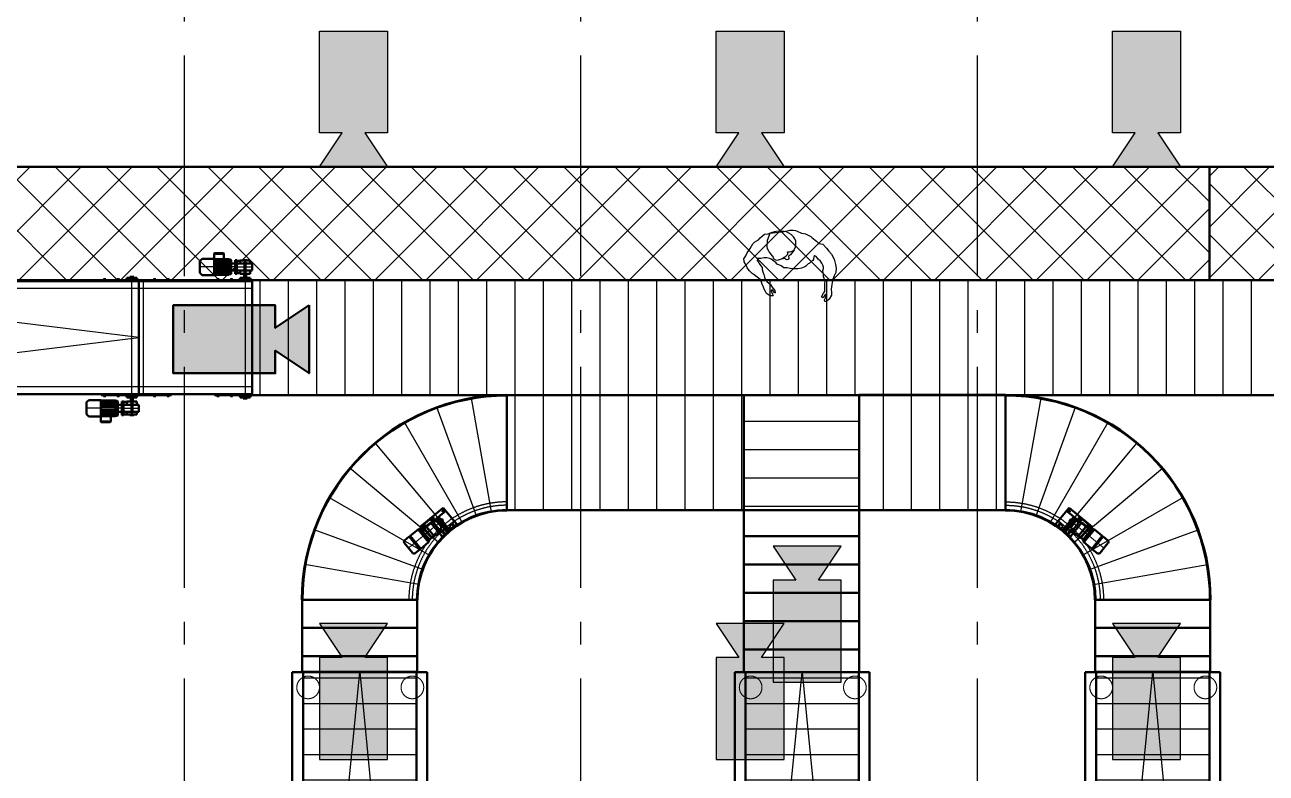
# Model space of a CAD drawing. Header units: millimetres. Extents: x 0 to 118800, y 79635 to 177025.
# Drawn here: x 43172 to 54129, y 135642 to 142249 of the extents above; entities that cross this region are included whole.
import ezdxf

# ---------------------------------------------------------------- set-up
doc = ezdxf.new("R2010")
doc.units = ezdxf.units.MM
doc.header["$LTSCALE"] = 200
for name, pattern in [('AM_DIN_F_W050', [6.25, 4.75, -1.5]), ('AM_DIN_G_W050', [13.75, 9.75, -1.5, 1, -1.5]), ('gen3', [6.25, 4.75, -1.5]), ('gen3a', [3.125, 2.25, -0.875]), ('gen7', [13.75, 9.75, -1.5, 1, -1.5]), ('gen7a', [6.875, 4.75, -0.875, 0.375, -0.875])]:
    doc.linetypes.add(name, pattern=pattern)
for name, color, linetype, lineweight in [('2', 5, 'Continuous', 0), ('3', 6, 'gen3', 15), ('3A', 6, 'gen3a', 0), ('7', 4, 'gen7', 0), ('7A', 4, 'gen7a', 0), ('AM_0', 7, 'Continuous', 50), ('AM_2', 5, 'Continuous', 50), ('AM_3', 6, 'AM_DIN_F_W050', 25), ('AM_7', 4, 'AM_DIN_G_W050', 25), ('AM_8', 1, 'Continuous', 25), ('K_Ausgang', 57, 'Continuous', 50)]:
    doc.layers.add(name, color=color, linetype=linetype, lineweight=lineweight)
for name, color, linetype in [('CYAN', 4, 'Continuous'), ('K_Pusher', 24, 'Continuous'), ('K_TU_VSG', 144, 'Continuous'), ('TECHNOLOGIE', 4, 'Continuous')]:
    doc.layers.add(name, color=color, linetype=linetype)
doc.styles.get("Standard").update_dxf_attribs({"font": 'ISOCP.SHX'})

# ---------------------------------------------------------------- blocks, each defined once
blk = doc.blocks.new('gf bl1000 gb1000')
at = {"layer": 'AM_0'}
for p, q in [((-1000, 508), (-1000, 500)), ((-1000, 508), (-669, 508)), ((-1000, -500), (-1000, 500)), ((-1000, 500), (0, 500)), ((-996, 515), (-996, 508)), ((-882, 515), (-996, 515)), ((-996, 508), (-882, 508)), ((-984, 529), (-984, 515)), ((-894, 529), (-984, 529)), ((-984, 515), (-894, 515)), ((-956, 538), (-922, 538)), ((-956, 529), (-956, 538)), ((-952, 529), (-952, 538)), ((-939, 538), (-939, 508)), ((-926, 529), (-926, 538)), ((-922, 529), (-922, 538)), ((-894, 515), (-894, 529)), ((-882, 508), (-882, 515)), ((-830, 508), (-830, 510)), ((-830, 510), (-808, 510)), ((-808, 508), (-830, 508)), ((-828, 516), (-828, 510)), ((-824, 510), (-828, 510)), ((-812, 516), (-826, 516)), ((-824, 516), (-824, 510)), ((-824, 510), (-814, 510)), ((-814, 516), (-814, 510)), ((-810, 510), (-814, 510)), ((-810, 516), (-810, 510)), ((-808, 510), (-808, 508)), ((-710, 508), (-710, 510)), ((-710, 510), (-689, 510)), ((-689, 508), (-710, 508)), ((-708, 516), (-708, 510)), ((-704, 510), (-708, 510)), ((-692, 516), (-706, 516)), ((-704, 516), (-704, 510)), ((-704, 510), (-694, 510)), ((-694, 516), (-694, 510)), ((-690, 510), (-694, 510)), ((-690, 516), (-690, 510)), ((-689, 510), (-689, 508)), ((-669, 508), (-669, 500)), ((-290, 508), (-290, 500)), ((-290, 508), (0, 508)), ((-270, 508), (-270, 510)), ((-270, 510), (-250, 510)), ((-250, 508), (-270, 508)), ((-269, 516), (-269, 510)), ((-265, 510), (-269, 510)), ((-253, 516), (-267, 516)), ((-265, 516), (-265, 510)), ((-265, 510), (-255, 510)), ((-255, 516), (-255, 510)), ((-251, 510), (-255, 510)), ((-251, 516), (-251, 510)), ((-250, 510), (-250, 508)), ((-150, 508), (-150, 510)), ((-150, 510), (-130, 510)), ((-130, 508), (-150, 508)), ((-149, 516), (-149, 510)), ((-145, 510), (-149, 510)), ((-133, 516), (-147, 516)), ((-145, 516), (-145, 510)), ((-145, 510), (-135, 510)), ((-135, 516), (-135, 510)), ((-131, 510), (-135, 510)), ((-131, 516), (-131, 510)), ((-130, 510), (-130, 508)), ((0, 508), (0, 500)), ((0, -500), (0, 500)), ((-1000, -508), (-1000, -500)), ((-1000, -500), (0, -500)), ((-1000, -508), (-669, -508)), ((-996, -515), (-996, -508)), ((-996, -508), (-882, -508)), ((-882, -515), (-996, -515)), ((-984, -529), (-984, -515)), ((-984, -515), (-894, -515)), ((-894, -529), (-984, -529)), ((-956, -529), (-956, -538)), ((-956, -538), (-922, -538)), ((-952, -529), (-952, -538)), ((-949, -561), (-949, -538)), ((-939, -538), (-939, -508)), ((-929, -561), (-929, -538)), ((-926, -529), (-926, -538)), ((-922, -529), (-922, -538)), ((-894, -515), (-894, -529)), ((-882, -508), (-882, -515)), ((-808, -508), (-830, -508)), ((-830, -508), (-830, -510)), ((-830, -510), (-808, -510)), ((-824, -510), (-828, -510)), ((-828, -516), (-828, -510)), ((-812, -516), (-826, -516)), ((-824, -510), (-814, -510)), ((-824, -516), (-824, -510)), ((-810, -510), (-814, -510)), ((-814, -516), (-814, -510)), ((-810, -516), (-810, -510)), ((-808, -510), (-808, -508)), ((-689, -508), (-710, -508)), ((-710, -508), (-710, -510)), ((-710, -510), (-689, -510)), ((-704, -510), (-708, -510)), ((-708, -516), (-708, -510)), ((-692, -516), (-706, -516)), ((-704, -510), (-694, -510)), ((-704, -516), (-704, -510)), ((-690, -510), (-694, -510)), ((-694, -516), (-694, -510)), ((-690, -516), (-690, -510)), ((-689, -510), (-689, -508)), ((-669, -508), (-669, -500)), ((-290, -508), (-290, -500)), ((-290, -508), (0, -508)), ((-270, -508), (-270, -510)), ((-250, -508), (-270, -508)), ((-270, -510), (-250, -510)), ((-265, -510), (-269, -510)), ((-269, -516), (-269, -510)), ((-253, -516), (-267, -516)), ((-265, -516), (-265, -510)), ((-265, -510), (-255, -510)), ((-251, -510), (-255, -510)), ((-255, -516), (-255, -510)), ((-251, -516), (-251, -510)), ((-250, -510), (-250, -508)), ((-150, -508), (-150, -510)), ((-130, -508), (-150, -508)), ((-150, -510), (-130, -510)), ((-145, -510), (-149, -510)), ((-149, -516), (-149, -510)), ((-133, -516), (-147, -516)), ((-145, -510), (-135, -510)), ((-145, -516), (-145, -510)), ((-135, -516), (-135, -510)), ((-131, -510), (-135, -510)), ((-131, -516), (-131, -510)), ((-130, -510), (-130, -508)), ((0, -508), (0, -500)), ((-1001, -594), (-1001, -654)), ((-865, -594), (-1001, -594)), ((-865, -654), (-1001, -654)), ((-894, -564), (-984, -564)), ((-984, -564), (-984, -594)), ((-984, -654), (-984, -680)), ((-956, -561), (-956, -564)), ((-922, -561), (-956, -561)), ((-922, -561), (-922, -564)), ((-894, -564), (-894, -594)), ((-865, -568), (-894, -568)), ((-894, -654), (-894, -680)), ((-865, -564), (-859, -564)), ((-865, -564), (-865, -684)), ((-859, -584), (-862, -584)), ((-862, -584), (-862, -664)), ((-851, -564), (-859, -564)), ((-859, -564), (-859, -684)), ((-859, -564), (-859, -684)), ((-859, -585), (-851, -585)), ((-859, -591), (-851, -591)), ((-859, -656), (-851, -656)), ((-851, -684), (-851, -564)), ((-851, -594), (-815, -594)), ((-851, -654), (-815, -654)), ((-815, -564), (-815, -684)), ((-795, -559), (-810, -559)), ((-795, -554), (-795, -694)), ((-665, -554), (-795, -554)), ((-665, -557), (-795, -557)), ((-665, -563), (-795, -563)), ((-665, -579), (-795, -579)), ((-665, -594), (-795, -594)), ((-665, -609), (-795, -609)), ((-665, -639), (-795, -639)), ((-665, -654), (-795, -654)), ((-665, -696), (-665, -551)), ((-665, -551), (-559, -551)), ((-559, -551), (-539, -571)), ((-539, -571), (-539, -676)), ((-894, -680), (-984, -680)), ((-956, -680), (-956, -684)), ((-922, -684), (-956, -684)), ((-922, -680), (-922, -684)), ((-865, -678), (-894, -678)), ((-865, -684), (-859, -684)), ((-862, -664), (-859, -664)), ((-859, -662), (-851, -662)), ((-859, -684), (-851, -684)), ((-810, -689), (-795, -689)), ((-665, -669), (-795, -669)), ((-665, -685), (-795, -685)), ((-665, -691), (-795, -691)), ((-795, -694), (-665, -694)), ((-752, -741), (-752, -694)), ((-752, -741), (-665, -741)), ((-669, -745), (-748, -745)), ((-559, -696), (-665, -696)), ((-665, -696), (-665, -741)), ((-539, -676), (-559, -696))]:
    blk.add_line(p, q, dxfattribs=at)
for centre, radius, start, end in [((-826, 513), 3.73, 90, 128.2132), ((-826, 513), 3.73, 51.7868, 90), ((-819, 503), 13.7, 70.3472, 109.6528), ((-812, 513), 3.73, 90, 128.2132), ((-812, 513), 3.73, 51.7868, 90), ((-706, 513), 3.73, 90, 128.2132), ((-706, 513), 3.73, 51.7868, 90), ((-699, 503), 13.7, 70.3472, 109.6528), ((-692, 513), 3.73, 90, 128.2132), ((-692, 513), 3.73, 51.7868, 90), ((-267, 513), 3.73, 90, 128.2132), ((-267, 513), 3.73, 51.7868, 90), ((-260, 503), 13.7, 70.3472, 109.6528), ((-253, 513), 3.73, 90, 128.2132), ((-253, 513), 3.73, 51.7868, 90), ((-147, 513), 3.73, 90, 128.2132), ((-147, 513), 3.73, 51.7868, 90), ((-140, 503), 13.7, 70.3472, 109.6528), ((-133, 513), 3.73, 90, 128.2132), ((-133, 513), 3.73, 51.7868, 90), ((-826, -513), 3.73, 231.7868, 270), ((-826, -513), 3.73, 270, 308.2132), ((-819, -503), 13.7, 250.3472, 289.6528), ((-812, -513), 3.73, 231.7868, 270), ((-812, -513), 3.73, 270, 308.2132), ((-706, -513), 3.73, 231.7868, 270), ((-706, -513), 3.73, 270, 308.2132), ((-699, -503), 13.7, 250.3472, 289.6528), ((-692, -513), 3.73, 231.7868, 270), ((-692, -513), 3.73, 270, 308.2132), ((-267, -513), 3.73, 231.7868, 270), ((-267, -513), 3.73, 270, 308.2132), ((-260, -503), 13.7, 250.3472, 289.6528), ((-253, -513), 3.73, 231.7868, 270), ((-253, -513), 3.73, 270, 308.2132), ((-147, -513), 3.73, 231.7868, 270), ((-147, -513), 3.73, 270, 308.2132), ((-140, -503), 13.7, 250.3472, 289.6528), ((-133, -513), 3.73, 231.7868, 270), ((-133, -513), 3.73, 270, 308.2132), ((-810, -564), 5, 90, 180), ((-810, -684), 5, 180, 270), ((-748, -741), 4, 180, 270), ((-669, -741), 4, 270, 0)]:
    blk.add_arc(centre, radius, start, end, dxfattribs=at)
at = {"layer": 'AM_3'}
for p, q in [((-1000, 497), (0, 497)), ((-1000, -498), (0, -498)), ((-949, -561), (-949, -665)), ((-929, -561), (-929, -665)), ((-949, -665), (-929, -665))]:
    blk.add_line(p, q, dxfattribs=at)
at = {"layer": 'AM_7'}
for p, q in [((-939, -508), (-939, 508)), ((-40, -508), (-40, 508)), ((-859, -624), (-1001, -624)), ((-939, -561), (-939, -684)), ((-859, -624), (-539, -624))]:
    blk.add_line(p, q, dxfattribs=at)
at = {"layer": 'TECHNOLOGIE'}
for p, q in [((-1000, 435), (0, 435)), ((-1000, -435), (0, -435))]:
    blk.add_line(p, q, dxfattribs=at)
blk = doc.blocks.new('gf bl4500 gb1000 ds')
at = {"layer": 'AM_0'}
for p, q in [((-2050, 508), (-2050, 500)), ((-2050, 508), (-1719, 508)), ((-2050, -500), (-2050, 500)), ((-2050, 500), (1541, 500)), ((-2046, 515), (-2046, 508)), ((-1932, 515), (-2046, 515)), ((-2046, 508), (-1932, 508)), ((-2034, 529), (-2034, 515)), ((-1944, 529), (-2034, 529)), ((-2034, 515), (-1944, 515)), ((-2006, 538), (-1972, 538)), ((-2006, 529), (-2006, 538)), ((-2002, 529), (-2002, 538)), ((-1989, 538), (-1989, 508)), ((-1976, 529), (-1976, 538)), ((-1972, 529), (-1972, 538)), ((-1944, 515), (-1944, 529)), ((-1932, 508), (-1932, 515)), ((-1880, 508), (-1880, 510)), ((-1880, 510), (-1858, 510)), ((-1858, 508), (-1880, 508)), ((-1878, 516), (-1878, 510)), ((-1874, 510), (-1878, 510)), ((-1862, 516), (-1876, 516)), ((-1874, 516), (-1874, 510)), ((-1874, 510), (-1864, 510)), ((-1864, 516), (-1864, 510)), ((-1860, 510), (-1864, 510)), ((-1860, 516), (-1860, 510)), ((-1858, 510), (-1858, 508)), ((-1760, 508), (-1760, 510)), ((-1760, 510), (-1738, 510)), ((-1738, 508), (-1760, 508)), ((-1758, 516), (-1758, 510)), ((-1754, 510), (-1758, 510)), ((-1742, 516), (-1756, 516)), ((-1754, 516), (-1754, 510)), ((-1754, 510), (-1744, 510)), ((-1744, 516), (-1744, 510)), ((-1740, 510), (-1744, 510)), ((-1740, 516), (-1740, 510)), ((-1738, 510), (-1738, 508)), ((-1719, 508), (-1719, 500)), ((1251, 508), (1251, 500)), ((1251, 508), (1541, 508)), ((1271, 508), (1271, 510)), ((1271, 510), (1292, 510)), ((1292, 508), (1271, 508)), ((1272, 516), (1272, 510)), ((1276, 510), (1272, 510)), ((1288, 516), (1275, 516)), ((1276, 510), (1287, 510)), ((1277, 516), (1277, 510)), ((1286, 516), (1286, 510)), ((1291, 510), (1287, 510)), ((1291, 516), (1291, 510)), ((1292, 510), (1292, 508)), ((1391, 508), (1391, 510)), ((1391, 510), (1412, 510)), ((1412, 508), (1391, 508)), ((1392, 516), (1392, 510)), ((1396, 510), (1392, 510)), ((1408, 516), (1395, 516)), ((1396, 510), (1407, 510)), ((1397, 516), (1397, 510)), ((1406, 516), (1406, 510)), ((1411, 510), (1407, 510)), ((1411, 516), (1411, 510)), ((1412, 510), (1412, 508)), ((1541, 508), (1541, 500)), ((1541, -500), (1541, 500)), ((-2050, -508), (-2050, -500)), ((-2050, -500), (1541, -500)), ((-2050, -508), (-1719, -508)), ((-2046, -515), (-2046, -508)), ((-2046, -508), (-1932, -508)), ((-1932, -515), (-2046, -515)), ((-2034, -529), (-2034, -515)), ((-2034, -515), (-1944, -515)), ((-1944, -529), (-2034, -529)), ((-2006, -529), (-2006, -538)), ((-2006, -538), (-1972, -538)), ((-2002, -529), (-2002, -538)), ((-1999, -561), (-1999, -538)), ((-1989, -538), (-1989, -508)), ((-1979, -561), (-1979, -538)), ((-1976, -529), (-1976, -538)), ((-1972, -529), (-1972, -538)), ((-1944, -515), (-1944, -529)), ((-1932, -508), (-1932, -515)), ((-1858, -508), (-1880, -508)), ((-1880, -508), (-1880, -510)), ((-1880, -510), (-1858, -510)), ((-1874, -510), (-1878, -510)), ((-1878, -516), (-1878, -510)), ((-1862, -516), (-1876, -516)), ((-1874, -510), (-1864, -510)), ((-1874, -516), (-1874, -510)), ((-1860, -510), (-1864, -510)), ((-1864, -516), (-1864, -510)), ((-1860, -516), (-1860, -510)), ((-1858, -510), (-1858, -508)), ((-1738, -508), (-1760, -508)), ((-1760, -508), (-1760, -510)), ((-1760, -510), (-1738, -510)), ((-1754, -510), (-1758, -510)), ((-1758, -516), (-1758, -510)), ((-1742, -516), (-1756, -516)), ((-1754, -510), (-1744, -510)), ((-1754, -516), (-1754, -510)), ((-1740, -510), (-1744, -510)), ((-1744, -516), (-1744, -510)), ((-1740, -516), (-1740, -510)), ((-1738, -510), (-1738, -508)), ((-1719, -508), (-1719, -500)), ((1251, -508), (1251, -500)), ((1251, -508), (1541, -508)), ((1271, -508), (1271, -510)), ((1292, -508), (1271, -508)), ((1271, -510), (1292, -510)), ((1276, -510), (1272, -510)), ((1272, -516), (1272, -510)), ((1288, -516), (1275, -516)), ((1276, -510), (1287, -510)), ((1277, -516), (1277, -510)), ((1286, -516), (1286, -510)), ((1291, -510), (1287, -510)), ((1291, -516), (1291, -510)), ((1292, -510), (1292, -508)), ((1391, -508), (1391, -510)), ((1412, -508), (1391, -508)), ((1391, -510), (1412, -510)), ((1396, -510), (1392, -510)), ((1392, -516), (1392, -510)), ((1408, -516), (1395, -516)), ((1396, -510), (1407, -510)), ((1397, -516), (1397, -510)), ((1406, -516), (1406, -510)), ((1411, -510), (1407, -510)), ((1411, -516), (1411, -510)), ((1412, -510), (1412, -508)), ((1541, -508), (1541, -500)), ((-2051, -594), (-2051, -654)), ((-1915, -594), (-2051, -594)), ((-1915, -654), (-2051, -654)), ((-1944, -564), (-2034, -564)), ((-2034, -564), (-2034, -594)), ((-2034, -654), (-2034, -680)), ((-2006, -561), (-2006, -564)), ((-1972, -561), (-2006, -561)), ((-1972, -561), (-1972, -564)), ((-1944, -564), (-1944, -594)), ((-1915, -568), (-1944, -568)), ((-1944, -654), (-1944, -680)), ((-1915, -564), (-1909, -564)), ((-1915, -564), (-1915, -684)), ((-1909, -584), (-1912, -584)), ((-1912, -584), (-1912, -664)), ((-1901, -564), (-1909, -564)), ((-1909, -564), (-1909, -684)), ((-1909, -564), (-1909, -684)), ((-1909, -585), (-1901, -585)), ((-1909, -591), (-1901, -591)), ((-1909, -656), (-1901, -656)), ((-1901, -684), (-1901, -564)), ((-1901, -594), (-1865, -594)), ((-1901, -654), (-1865, -654)), ((-1865, -564), (-1865, -684)), ((-1845, -559), (-1860, -559)), ((-1845, -554), (-1845, -694)), ((-1715, -554), (-1845, -554)), ((-1715, -557), (-1845, -557)), ((-1715, -563), (-1845, -563)), ((-1715, -579), (-1845, -579)), ((-1715, -594), (-1845, -594)), ((-1715, -609), (-1845, -609)), ((-1715, -639), (-1845, -639)), ((-1715, -654), (-1845, -654)), ((-1715, -696), (-1715, -551)), ((-1715, -551), (-1609, -551)), ((-1609, -551), (-1589, -571)), ((-1589, -571), (-1589, -676)), ((-1944, -680), (-2034, -680)), ((-2006, -680), (-2006, -684)), ((-1972, -684), (-2006, -684)), ((-1972, -680), (-1972, -684)), ((-1915, -678), (-1944, -678)), ((-1915, -684), (-1909, -684)), ((-1912, -664), (-1909, -664)), ((-1909, -662), (-1901, -662)), ((-1909, -684), (-1901, -684)), ((-1860, -689), (-1845, -689)), ((-1715, -669), (-1845, -669)), ((-1715, -685), (-1845, -685)), ((-1715, -691), (-1845, -691)), ((-1845, -694), (-1715, -694)), ((-1802, -741), (-1802, -694)), ((-1802, -741), (-1715, -741)), ((-1719, -745), (-1798, -745)), ((-1609, -696), (-1715, -696)), ((-1715, -696), (-1715, -741)), ((-1589, -676), (-1609, -696))]:
    blk.add_line(p, q, dxfattribs=at)
for centre, radius, start, end in [((-1876, 513), 3.73, 90, 128.2132), ((-1876, 513), 3.73, 51.7868, 90), ((-1869, 503), 13.7, 70.3472, 109.6528), ((-1862, 513), 3.73, 90, 128.2132), ((-1862, 513), 3.73, 51.7868, 90), ((-1756, 513), 3.73, 90, 128.2132), ((-1756, 513), 3.73, 51.7868, 90), ((-1749, 503), 13.7, 70.3472, 109.6528), ((-1742, 513), 3.73, 90, 128.2132), ((-1742, 513), 3.73, 51.7868, 90), ((1275, 513), 3.73, 90, 128.2132), ((1275, 513), 3.73, 51.7868, 90), ((1281, 503), 13.7, 70.3472, 109.6528), ((1288, 513), 3.73, 90, 128.2132), ((1288, 513), 3.73, 51.7868, 90), ((1395, 513), 3.73, 90, 128.2132), ((1395, 513), 3.73, 51.7868, 90), ((1401, 503), 13.7, 70.3472, 109.6528), ((1408, 513), 3.73, 90, 128.2132), ((1408, 513), 3.73, 51.7868, 90), ((-1876, -513), 3.73, 231.7868, 270), ((-1876, -513), 3.73, 270, 308.2132), ((-1869, -503), 13.7, 250.3472, 289.6528), ((-1862, -513), 3.73, 231.7868, 270), ((-1862, -513), 3.73, 270, 308.2132), ((-1756, -513), 3.73, 231.7868, 270), ((-1756, -513), 3.73, 270, 308.2132), ((-1749, -503), 13.7, 250.3472, 289.6528), ((-1742, -513), 3.73, 231.7868, 270), ((-1742, -513), 3.73, 270, 308.2132), ((1275, -513), 3.73, 231.7868, 270), ((1275, -513), 3.73, 270, 308.2132), ((1281, -503), 13.7, 250.3472, 289.6528), ((1288, -513), 3.73, 231.7868, 270), ((1288, -513), 3.73, 270, 308.2132), ((1395, -513), 3.73, 231.7868, 270), ((1395, -513), 3.73, 270, 308.2132), ((1401, -503), 13.7, 250.3472, 289.6528), ((1408, -513), 3.73, 231.7868, 270), ((1408, -513), 3.73, 270, 308.2132), ((-1860, -564), 5, 90, 180), ((-1860, -684), 5, 180, 270), ((-1798, -741), 4, 180, 270), ((-1719, -741), 4, 270, 0)]:
    blk.add_arc(centre, radius, start, end, dxfattribs=at)
at = {"layer": 'AM_3'}
for p, q in [((-2050, 497), (1541, 497)), ((-2050, -498), (1541, -498)), ((-1999, -561), (-1999, -665)), ((-1979, -561), (-1979, -665)), ((-1999, -665), (-1979, -665))]:
    blk.add_line(p, q, dxfattribs=at)
at = {"layer": 'AM_7'}
for p, q in [((-1989, -508), (-1989, 508)), ((1501, -508), (1501, 508)), ((-1909, -624), (-2051, -624)), ((-1989, -561), (-1989, -684)), ((-1909, -624), (-1589, -624))]:
    blk.add_line(p, q, dxfattribs=at)
at = {"layer": 'TECHNOLOGIE'}
for p, q in [((-2050, 435), (1541, 435)), ((-2050, 0), (1501, 435)), ((1501, -435), (-2050, 0)), ((-2050, -435), (1541, -435))]:
    blk.add_line(p, q, dxfattribs=at)
blk = doc.blocks.new('ma')
at = {"layer": 'CYAN'}
for p, q in [((-449, 454), (-427, 489)), ((-449, 431), (-449, 454)), ((-427, 489), (-402, 509)), ((-402, 509), (-389, 511)), ((-399, 471), (-402, 457)), ((-402, 457), (-396, 446)), ((-387, 496), (-399, 471)), ((-396, 446), (-376, 471)), ((-389, 511), (-387, 496)), ((-358, 470), (-377, 435)), ((-358, 470), (-377, 435)), ((-376, 471), (-371, 478)), ((-371, 478), (-358, 470)), ((-358, 470), (-358, 470)), ((-358, 470), (-358, 470)), ((67, 458), (71, 459)), ((77, 438), (67, 458)), ((71, 459), (92, 459)), ((85, 418), (77, 438)), ((92, 459), (108, 451)), ((108, 451), (126, 439)), ((126, 439), (136, 421)), ((-458, 312), (-452, 341)), ((-452, 341), (-451, 359)), ((-451, 359), (-447, 380)), ((-445, 400), (-449, 431)), ((-447, 380), (-445, 400)), ((-390, 351), (-391, 328)), ((-388, 421), (-390, 351)), ((-377, 435), (-388, 421)), ((-377, 435), (-388, 421)), ((-388, 421), (-388, 421)), ((-388, 421), (-388, 421)), ((-388, 421), (-388, 421)), ((-388, 421), (-388, 421)), ((-388, 421), (-388, 421)), ((49, 433), (56, 435)), ((53, 414), (49, 433)), ((69, 392), (53, 414)), ((56, 435), (68, 417)), ((68, 417), (77, 405)), ((81, 376), (69, 392)), ((77, 405), (85, 418)), ((90, 361), (81, 376)), ((122, 333), (90, 361)), ((136, 318), (122, 333)), ((136, 421), (147, 402)), ((147, 402), (153, 384)), ((153, 384), (163, 357)), ((163, 357), (173, 331)), ((173, 331), (183, 316)), ((-488, 216), (-486, 255)), ((-486, 255), (-470, 282)), ((-470, 282), (-458, 312)), ((-391, 328), (-387, 320)), ((-387, 320), (-382, 300)), ((-382, 300), (-378, 292)), ((-378, 292), (-377, 279)), ((-377, 279), (-378, 265)), ((-378, 265), (-373, 253)), ((-372, 235), (-378, 218)), ((-373, 253), (-372, 235)), ((-184, 216), (-151, 223)), ((-151, 223), (-135, 223)), ((-135, 223), (-113, 222)), ((-113, 222), (-82, 218)), ((145, 294), (136, 318)), ((149, 273), (145, 294)), ((159, 249), (149, 273)), ((163, 227), (159, 249)), ((165, 210), (163, 227)), ((183, 316), (210, 294)), ((210, 294), (234, 274)), ((234, 274), (253, 263)), ((253, 263), (277, 239)), ((277, 239), (296, 214)), ((-482, 182), (-488, 216)), ((-470, 135), (-482, 182)), ((-449, 92), (-470, 135)), ((-378, 218), (-378, 206)), ((-378, 206), (-372, 188)), ((-372, 188), (-362, 171)), ((-362, 171), (-351, 153)), ((-351, 153), (-331, 135)), ((-331, 135), (-321, 124)), ((-321, 124), (-311, 114)), ((-311, 114), (-300, 106)), ((-300, 106), (-292, 114)), ((-292, 114), (-288, 139)), ((-288, 139), (-282, 147)), ((-282, 147), (-266, 161)), ((-266, 161), (-251, 174)), ((-251, 174), (-243, 178)), ((-243, 178), (-221, 198)), ((-221, 198), (-211, 204)), ((-211, 204), (-184, 216)), ((-85, 97), (-68, 111)), ((-82, 218), (-55, 212)), ((-70, 130), (-64, 138)), ((-68, 111), (-70, 130)), ((-64, 138), (-51, 142)), ((-45, 110), (-61, 92)), ((-55, 212), (-27, 212)), ((-51, 142), (-41, 136)), ((-35, 116), (-45, 110)), ((-41, 136), (-34, 131)), ((-13, 131), (-35, 116)), ((-34, 131), (18, 141)), ((-27, 212), (-4, 194)), ((18, 141), (-13, 131)), ((-4, 194), (31, 180)), ((41, 145), (18, 141)), ((31, 180), (45, 165)), ((67, 129), (41, 145)), ((45, 165), (61, 153)), ((61, 153), (85, 137)), ((71, 110), (67, 129)), ((81, 100), (71, 110)), ((85, 137), (98, 129)), ((98, 129), (122, 124)), ((122, 124), (149, 124)), ((149, 124), (175, 129)), ((186, 184), (165, 210)), ((175, 129), (205, 131)), ((200, 161), (186, 184)), ((208, 148), (200, 161)), ((205, 131), (208, 148)), ((296, 214), (304, 196)), ((304, 196), (322, 161)), ((326, 133), (308, 108)), ((322, 161), (324, 153)), ((324, 153), (326, 133)), ((-423, 67), (-449, 92)), ((-404, 39), (-423, 67)), ((-372, 4), (-404, 39)), ((-335, -1), (-372, 4)), ((-129, 26), (-133, 6)), ((-133, 6), (-132, -22)), ((-117, 53), (-129, 26)), ((-117, 53), (-85, 97)), ((-100, 67), (-117, 53)), ((-78, 71), (-100, 67)), ((-60, 71), (-78, 71)), ((-61, 92), (-62, 82)), ((-62, 82), (-60, 71)), ((102, 75), (81, 100)), ((112, 57), (102, 75)), ((119, 44), (112, 57)), ((124, 24), (119, 44)), ((120, -29), (124, 24)), ((247, 1), (228, -16)), ((271, 41), (247, 1)), ((283, 59), (271, 41)), ((298, 80), (283, 59)), ((308, 108), (298, 80)), ((-315, -23), (-335, -1)), ((-278, -53), (-315, -23)), ((-264, -63), (-278, -53)), ((-219, -86), (-264, -63)), ((-184, -92), (-219, -86)), ((-145, -110), (-184, -92)), ((-132, -22), (-125, -43)), ((-125, -43), (-111, -61)), ((-111, -61), (-92, -83)), ((-92, -83), (-49, -104)), ((-31, -108), (-80, -121)), ((-49, -104), (-31, -108)), ((96, -94), (-31, -108)), ((-30, -108), (24, -110)), ((24, -110), (57, -104)), ((57, -104), (96, -94)), ((96, -94), (106, -67)), ((112, -88), (96, -94)), ((106, -67), (120, -29)), ((143, -84), (112, -88)), ((181, -51), (143, -84)), ((198, -33), (181, -51)), ((228, -16), (198, -33)), ((-129, -116), (-145, -110)), ((-109, -121), (-129, -116)), ((-80, -121), (-109, -121))]:
    blk.add_line(p, q, dxfattribs=at)
blk = doc.blocks.new('SPZ 75-2 DRAUF')
at = {"layer": 'AM_0'}
for p, q in [((-40, 11), (-28, 7)), ((-40, 1), (-28, 5)), ((-39, 11), (39, 11)), ((-39, 11), (-39, 11)), ((-39, 1), (39, 1)), ((-39, 1), (-39, 1)), ((-28, 7), (28, 7)), ((-28, 5), (-28, 7)), ((-28, 5), (28, 5)), ((39, 11), (28, 7)), ((28, 5), (28, 7)), ((39, 1), (28, 5)), ((39, 11), (39, 11)), ((39, 1), (39, -1)), ((39, -1), (-40, -1)), ((-40, -1), (-28, -5)), ((-40, -11), (-28, -7)), ((-40, -11), (39, -11)), ((-39, -1), (-39, -1)), ((-39, -11), (-39, -11)), ((28, -5), (-28, -5)), ((-28, -5), (-28, -7)), ((-28, -7), (28, -7)), ((39, -1), (28, -5)), ((28, -5), (28, -7)), ((39, -11), (28, -7)), ((39, -11), (39, -11))]:
    blk.add_line(p, q, dxfattribs=at)
for points in [[(39, 11), (39, 14), (-40, 14), (-40, 11)], [(-40, 1), (-40, -1)], [(-40, -11), (-40, -14), (39, -14), (39, -11)]]:
    blk.add_lwpolyline(points, dxfattribs=at)
at = {"layer": 'AM_7'}
blk.add_line((0, 17), (0, -17), dxfattribs=at)
blk = doc.blocks.new('Motorkonsole kurve DS')
at = {"layer": '3A'}
for p, q in [((140, 16), (-30, 16)), ((140, -164), (-125, -164)), ((-40, -143), (-115, -143))]:
    blk.add_line(p, q, dxfattribs=at)
for centre, start, end in [((-115, -153), 90, 180), ((-40, -133), 270, 0)]:
    blk.add_arc(centre, 10, start, end, dxfattribs=at)
at = {"layer": '7A'}
for p, q in [((0, 0), (-11.5, 0)), ((0, 0), (0, 11.5)), ((0, 0), (0, -11.5)), ((0, 0), (11.5, 0)), ((110, 0), (98.5, 0)), ((110, 0), (110, 11.5)), ((110, 0), (110, -11.5)), ((110, 0), (121.5, 0)), ((132, 20), (132, 16)), ((132, 20), (132, 12.7)), ((-105, -164), (-105, -168)), ((-80, -164), (-80, -168)), ((-10, -148), (-21.5, -148)), ((-10, -148), (-10, -136.5)), ((-10, -148), (1.5, -148)), ((-10, -148), (-10, -159.5)), ((5, -164), (5, -168)), ((5, -164), (5, -168)), ((120, -148), (108.5, -148)), ((120, -148), (120, -136.5)), ((120, -148), (131.5, -148)), ((120, -148), (120, -159.5)), ((132, -159.5), (132, -168)), ((132, -159.5), (132, -171)), ((132, -164), (132, -168))]:
    blk.add_line(p, q, dxfattribs=at)
at = {"layer": 'AM_0'}
for p, q in [((-30, 20), (-30, -133)), ((140, 20), (-30, 20)), ((-30, 16), (-30, -133)), ((30, 1), (30, -15)), ((30, 1), (85, 1)), ((85, 1), (85, -15)), ((140, -168), (140, 20)), ((140, 20), (140, 20)), ((30, -15), (-30, -15)), ((85, -15), (140, -15)), ((140, -133), (-125, -133)), ((-125, -168), (-125, -133)), ((140, -168), (-125, -168))]:
    blk.add_line(p, q, dxfattribs=at)
for centre in [(0, 0), (110, 0), (-10, -148), (120, -148)]:
    blk.add_circle(centre, 6, dxfattribs=at)
blk = doc.blocks.new('Sk172_71L4')
for p, q in [((-12, 0), (122, 0)), ((-12, 0), (-12, -9)), ((122, 0), (122, -7)), ((-57, -65), (-58, -66)), ((-58, -66), (-58, -84)), ((-58, -84), (-57, -85)), ((-18, -65), (-57, -65)), ((-57, -85), (-57, -65)), ((-57, -85), (-54, -85)), ((-54, -85), (-54, -88)), ((-54, -88), (-22, -88)), ((-51, -85), (-25, -85)), ((-22, -88), (-22, -85)), ((-22, -85), (-18, -85)), ((-18, -62), (-18, -65)), ((-16, -62), (-18, -62)), ((-18, -85), (-18, -65)), ((-18, -85), (-18, -88)), ((-18, -88), (-16, -88)), ((-16, -42), (-16, -42)), ((-16, -42), (-16, -108)), ((-16, -108), (-16, -108)), ((-14, -40), (-14, -39)), ((-14, -40), (-14, -110)), ((-14, -110), (-14, -111)), ((-12, -37), (-6, -31)), ((-10, -12), (-9, -12)), ((-9, -12), (13, -12)), ((-6, -15), (-6, -31)), ((-6, -31), (-6, -41)), ((-5, -42), (13, -42)), ((16, -15), (16, -139)), ((88, -13), (88, -13)), ((88, -13), (88, -140)), ((88, -14), (88, -140)), ((88, -15), (116, -15)), ((88, -140), (88, -15)), ((104, -10), (90, -12)), ((104, -10), (120, -10)), ((112, -135), (112, -15)), ((116, -15), (116, -15)), ((116, -135), (116, -15)), ((116, -135), (116, -15)), ((116, -15), (140, -15)), ((140, -8), (150, -8)), ((140, -15), (140, -8)), ((140, -15), (140, -135)), ((150, -8), (160, -2)), ((150, -8), (150, -142)), ((160, -2), (250, -2)), ((160, -2), (160, -148)), ((250, -2), (260, -10)), ((250, -2), (250, -148)), ((260, -2), (313, -2)), ((260, -2), (260, -148)), ((330, -130), (330, -20)), ((-13, -113), (1, -126)), ((1, -126), (15, -138)), ((2, -127), (4, -137)), ((88, -140), (6, -139)), ((88, -140), (112, -140)), ((112, -135), (116, -135)), ((112, -140), (112, -135)), ((116, -135), (116, -135)), ((116, -135), (140, -135)), ((140, -135), (140, -142)), ((140, -142), (150, -142)), ((150, -142), (160, -148)), ((160, -148), (250, -148)), ((250, -148), (260, -140)), ((260, -148), (313, -148))]:
    blk.add_line(p, q)
for points in [[(-54, -85), (-54, -85), (-54, -85), (-54, -85), (-54, -85), (-54, -85), (-54, -85), (-54, -85), (-54, -85), (-54, -85), (-54, -85), (-54, -85), (-54, -85), (-54, -85), (-54, -85), (-54, -85), (-54, -85), (-53, -85), (-53, -85), (-53, -85), (-53, -85), (-53, -85), (-53, -85), (-53, -85), (-53, -85), (-53, -85), (-53, -85), (-53, -85), (-53, -85), (-53, -85), (-52, -85), (-52, -85), (-52, -85), (-52, -85), (-52, -85), (-52, -85), (-52, -85), (-52, -85), (-52, -85), (-52, -85), (-52, -85), (-51, -85), (-51, -85), (-51, -85), (-51, -85), (-51, -85)], [(-25, -85), (-25, -85), (-25, -85), (-25, -85), (-25, -85), (-24, -85), (-24, -85), (-24, -85), (-24, -85), (-24, -85), (-24, -85), (-24, -85), (-24, -85), (-24, -85), (-24, -85), (-24, -85), (-23, -85), (-23, -85), (-23, -85), (-23, -85), (-23, -85), (-23, -85), (-23, -85), (-23, -85), (-23, -85), (-23, -85), (-23, -85), (-23, -85), (-23, -85), (-22, -85), (-22, -85), (-22, -85), (-22, -85), (-22, -85), (-22, -85), (-22, -85), (-22, -85), (-22, -85), (-22, -85), (-22, -85), (-22, -85), (-22, -85), (-22, -85), (-22, -85), (-22, -85), (-22, -85)]]:
    blk.add_lwpolyline(points)
for centre, radius, start, end in [((-16, -40), 2, 270, 0), ((-16, -110), 2, 0, 90), ((-10, -39), 3, 131.5331, 180), ((-10, -9), 3, 180, 270), ((-9, -15), 3, 0, 90), ((-9, -41), 3, 315, 0), ((-5, -45), 3, 90, 135), ((13, -15), 3, 0, 90), ((13, -45), 3, 0, 90), ((90, -14), 2, 138.5904, 138.5904), ((90, -14), 2, 129.3749, 138.5904), ((90, -14), 2, 138.5904, 180), ((90, -14), 2, 98.7788, 129.3749), ((104, -12), 2, 90, 98.7788), ((120, -7), 3, 270, 0), ((313, -20), 17.4, 0, 90), ((-10, -111), 3, 180, 227.874), ((-1, -128), 3, 10, 47.874), ((7, -136), 3, 190, 269.3186), ((17, -136), 3, 227.874, 262.0147), ((313, -130), 17.4, 270, 0)]:
    blk.add_arc(centre, radius, start, end)
at = {"layer": '2'}
for p, q in [((-20, -85), (-20, -65)), ((-14, -40), (16, -56))]:
    blk.add_line(p, q, dxfattribs=at)
at = {"layer": '7'}
for p, q in [((0, -14), (0, 3)), ((110, -13), (110, 4)), ((-63, -75), (335, -75))]:
    blk.add_line(p, q, dxfattribs=at)
blk = doc.blocks.new('rk 1000 90° standard')
at = {"layer": 'AM_0'}
for p, q in [((1300, 1810), (1300, 790)), ((510, 0), (-510, 0))]:
    blk.add_line(p, q, dxfattribs=at)
for radius, start in [(1810, 90.0003), (1805, 90.0003), (795, 90.0007), (790, 90.0007)]:
    blk.add_arc((1300, 0), radius, start, 179.9999, dxfattribs=at)
at = {"layer": 'AM_7'}
for p, q in [((1163, 778), (986, 1782)), ((1030, 742), (681, 1701)), ((395, 1568), (905, 684)), ((792, 605), (137, 1387)), ((695, 508), (-87, 1163)), ((-268, 905), (616, 395)), ((558, 270), (-401, 619)), ((522, 137), (-483, 314))]:
    blk.add_line(p, q, dxfattribs=at)
for radius in [866, 836]:
    blk.add_arc((1300, 0), radius, 90.0007, 179.9999, dxfattribs=at)
at = {"layer": 'TECHNOLOGIE'}
blk.add_arc((1300, 0), 860, 160, 160.0006, dxfattribs=at)
at = {"layer": 'AM_0', "xscale": -1}
for name, p, rotation in [('Sk172_71L4', (637, 726), 39.50505162119537), ('Motorkonsole kurve DS', (737, 596), 219.5050516211953)]:
    blk.add_blockref(name, p, dxfattribs=dict(at, rotation=rotation))
at = {"layer": 'AM_0', "lineweight": 0, "rotation": 129.4999999998548}
for p in [(713, 692), (753, 644)]:
    blk.add_blockref('SPZ 75-2 DRAUF', p, dxfattribs=at)
blk = doc.blocks.new('sk02050azd71s4 drauf')
for p, q in [((-68, 100), (-68, 112)), ((-68, 112), (-68, 100)), ((-67, 113), (-65, 113)), ((-67, 113), (-65, 113)), ((-65, 113), (-65, 99)), ((-62, 116), (-56, 116)), ((-62, 116), (-57, 116)), ((66, 120), (-55, 120)), ((-55, 120), (-48, 120)), ((-55, 118), (-55, 120)), ((-55, 120), (-55, 118)), ((99, 117), (-54, 117)), ((-48, 123), (48, 123)), ((48, 123), (-48, 123)), ((-48, 120), (-48, 123)), ((-48, 123), (-48, 120)), ((22, 126), (-22, 126)), ((-22, 125), (-22, 126)), ((-22, 125), (22, 125)), ((-22, 125), (-22, 123)), ((22, 125), (22, 126)), ((22, 125), (22, 123)), ((48, 123), (48, 120)), ((48, 123), (48, 120)), ((48, 120), (66, 120)), ((66, 120), (66, 119)), ((66, 119), (66, 120)), ((67, 117), (73, 117)), ((73, 117), (73, 118)), ((73, 117), (73, 118)), ((74, 119), (86, 119)), ((86, 119), (74, 119)), ((87, 118), (87, 117)), ((87, 117), (87, 118)), ((87, 117), (99, 117)), ((101, 115), (107, 125)), ((101, 116), (102, 116)), ((101, 116), (102, 116)), ((102, 116), (107, 125)), ((102, 4), (102, 116)), ((102, 114), (102, 6)), ((107, 125), (107, -5)), ((107, 125), (110, 125)), ((110, 125), (107, 125)), ((110, -5), (110, 125)), ((110, 125), (118, 125)), ((122, 121), (122, -1)), ((122, 120), (134, 120)), ((134, 120), (144, 133)), ((134, 120), (134, 0)), ((144, 133), (144, -13)), ((144, 133), (234, 133)), ((234, 133), (234, 104)), ((234, 133), (244, 126)), ((244, 133), (364, 133)), ((244, 133), (244, 104)), ((-150, -19), (-150, 7)), ((-150, -19), (-150, 7)), ((-147, 10), (-113, 10)), ((-147, 10), (-135, 10)), ((-135, 12), (-125, 12)), ((-135, 12), (-125, 12)), ((-135, 10), (-135, 12)), ((-135, 10), (-135, 12)), ((-125, 12), (-125, 10)), ((-125, 12), (-125, 10)), ((-125, 10), (-113, 10)), ((-110, 7), (-110, -3)), ((-110, 7), (-110, -3)), ((-70, 89), (-68, 90)), ((-70, 89), (-68, 90)), ((-70, 31), (-70, 89)), ((-70, 31), (-70, 89)), ((-68, 30), (-70, 31)), ((-68, 30), (-70, 31)), ((-68, 8), (-68, 20)), ((-68, 20), (-68, 8)), ((-68, 0), (68, 0)), ((68, 0), (-68, 0)), ((-67, 99), (-67, 99)), ((-67, 99), (-65, 99)), ((-67, 21), (-67, 21)), ((-67, 21), (-65, 21)), ((-65, 7), (-67, 7)), ((-67, 7), (-65, 7)), ((-65, 21), (-65, 7)), ((-62, 4), (-56, 4)), ((-57, 4), (-62, 4)), ((-60, 4), (-56, 4)), ((-55, 0), (-55, 2)), ((-55, 0), (-55, 2)), ((99, 3), (-54, 3)), ((-50, 65), (-42, 70)), ((-50, 55), (-50, 65)), ((-42, 50), (-50, 55)), ((-42, 70), (-34, 65)), ((-34, 55), (-42, 50)), ((-34, 65), (-34, 55)), ((66, 1), (66, 0)), ((66, 0), (66, 1)), ((73, 3), (67, 3)), ((68, 0), (68, -11)), ((68, -11), (68, 0)), ((73, 2), (73, 3)), ((73, 2), (73, 3)), ((86, 1), (74, 1)), ((74, 1), (86, 1)), ((99, 3), (87, 3)), ((87, 3), (87, 2)), ((87, 2), (87, 3)), ((102, 4), (101, 4)), ((101, 4), (102, 4)), ((107, -5), (102, 4)), ((102, 4), (107, -5)), ((107, -5), (107, 4)), ((122, 0), (134, 0)), ((134, 0), (144, -13)), ((154, 98), (154, 22)), ((159, 104), (281, 104)), ((159, 16), (281, 16)), ((234, 16), (234, -13)), ((244, 16), (244, -13)), ((286, 98), (286, 22)), ((404, 27), (404, 93)), ((-113, -22), (-147, -22)), ((-135, -22), (-147, -22)), ((-135, -24), (-135, -22)), ((-135, -22), (-135, -24)), ((-125, -24), (-135, -24)), ((-135, -24), (-125, -24)), ((-41, -3), (-130, -3)), ((-130, -14), (65, -14)), ((-113, -22), (-125, -22)), ((-125, -22), (-125, -24)), ((-125, -24), (-125, -22)), ((-121, -22), (-121, -22)), ((-118, -19), (-43, -14)), ((-110, -3), (-71, -3)), ((-43, -14), (-110, -18)), ((-110, -18), (-110, -19)), ((65, -14), (-43, -14)), ((107, -5), (107, -5)), ((110, -5), (107, -5)), ((110, -5), (107, -5)), ((110, -5), (118, -5)), ((144, -13), (234, -13)), ((234, -13), (244, -6)), ((244, -13), (364, -13))]:
    blk.add_line(p, q)
blk.add_circle((-42, 60), 8.26)
for centre, radius, start, end in [((-67, 112), 1, 90, 180), ((-67, 112), 1, 90, 180), ((-62, 113), 3, 90, 180), ((-62, 113), 3, 90, 180), ((340, 60), 400, 172.1824, 187.8176), ((-57, 118), 2, 270, 0), ((-57, 118), 2, 270, 0), ((-54, 114), 3, 90, 172.1824), ((69, 119), 3, 180, 221.8103), ((69, 119), 3, 180, 221.8103), ((74, 118), 1, 90, 180), ((74, 118), 1, 90, 180), ((86, 118), 1, 0, 90), ((86, 118), 1, 0, 90), ((99, 114), 3, 41.8103, 90), ((99, 114), 3, 0, 90), ((118, 121), 4, 0, 90), ((364, 93), 39.9, 0, 90), ((-147, 7), 3, 90, 180), ((-147, 7), 3, 90, 180), ((-113, 7), 3, 0, 90), ((-113, 7), 3, 0, 90), ((-71, 0), 3, 270, 0), ((-71, 0), 3, 270, 0), ((331, 60), 400, 174.4048, 185.5952), ((-67, 100), 1, 180, 270), ((-67, 100), 1, 180, 270), ((331, 60), 400, 174.4048, 175.7321), ((331, 60), 400, 184.2679, 185.5952), ((-67, 20), 1, 90, 180), ((-67, 20), 1, 90, 180), ((-67, 8), 1, 180, 270), ((-67, 8), 1, 180, 270), ((-62, 7), 3, 180, 270), ((-62, 7), 3, 180, 270), ((-57, 2), 2, 0, 90), ((-57, 2), 2, 0, 90), ((-54, 6), 3, 187.8176, 270), ((-41, 0), 3, 270, 0), ((69, 1), 3, 138.1897, 180), ((69, 1), 3, 138.1897, 180), ((74, 2), 1, 180, 270), ((74, 2), 1, 180, 270), ((86, 2), 1, 270, 0), ((86, 2), 1, 270, 0), ((99, 6), 3, 270, 0), ((99, 6), 3, 270, 318.1897), ((159, 98), 5, 90, 180), ((159, 22), 5, 180, 270), ((281, 98), 5, 0, 90), ((281, 22), 5, 270, 0), ((364, 27), 39.9, 270, 0), ((-147, -19), 3, 180, 270), ((-147, -19), 3, 180, 270), ((-118, -22), 3, 93.6455, 180), ((-113, -19), 3, 270, 0), ((-113, -19), 3, 270, 7.5843), ((65, -11), 3, 270, 0), ((65, -11), 3, 270, 0), ((118, -1), 4, 270, 0)]:
    blk.add_arc(centre, radius, start, end)
at = {"layer": '7'}
for p, q in [((0, -11), (0, 131)), ((80, 120), (80, 116)), ((-130, -32), (-130, 19)), ((110, 60), (-77, 60)), ((-72, 106), (-62, 106)), ((-71, 14), (-64, 14)), ((-42, 70), (-42, 44)), ((0, -19), (0, 5)), ((80, 0), (80, 4)), ((80, 0), (80, 2)), ((110, 60), (414, 60))]:
    blk.add_line(p, q, dxfattribs=at)
blk = doc.blocks.new('tra02 1000 standard ds')
at = {"layer": '3'}
for centre in [(-5020, 455), (-522, 455), (-5020, -465), (-522, -465)]:
    blk.add_circle(centre, 100, dxfattribs=at)
at = {"layer": 'AM_0'}
for p, q in [((-5154, 595), (-5154, -595)), ((-50, 595), (-5154, 595)), ((-180, 595), (-309, 595)), ((-154, 595), (-154, 500)), ((-50, -595), (-50, 595)), ((-50, 500), (-5154, 500)), ((-5154, -500), (-50, -500)), ((-154, -500), (-154, -595)), ((-5154, -595), (-50, -595))]:
    blk.add_line(p, q, dxfattribs=at)
for points in [[(-1, -525), (-50, -525), (-50, 525), (-1, 525)], [(-50, 505), (0, 505), (0, -505), (-50, -505)]]:
    blk.add_lwpolyline(points, close=True, dxfattribs=at)
at = {"layer": 'CYAN'}
for p, q in [((-50, 500), (-5154, 0)), ((-5104, 500), (-5104, -500)), ((-4879, 500), (-4879, -500)), ((-4654, 500), (-4654, -500)), ((-4429, 500), (-4429, -500)), ((-4204, 500), (-4204, -500)), ((-3979, 500), (-3979, -500)), ((-3754, 500), (-3754, -500)), ((-3529, 500), (-3529, -500)), ((-3304, 500), (-3304, -500)), ((-3079, 500), (-3079, -500)), ((-2854, 500), (-2854, -500)), ((-2629, 500), (-2629, -500)), ((-2404, 500), (-2404, -500)), ((-2179, 500), (-2179, -500)), ((-1954, 500), (-1954, -500)), ((-1729, 500), (-1729, -500)), ((-1504, 500), (-1504, -500)), ((-1279, 500), (-1279, -500)), ((-1054, 500), (-1054, -500)), ((-829, 500), (-829, -500)), ((-604, 500), (-604, -500)), ((-379, 500), (-379, -500)), ((-154, 500), (-154, -500)), ((-71, 500), (-71, -500)), ((-1965, 82), (-1692, 0)), ((-1692, 0), (-1965, 82)), ((-1965, -82), (-1965, 82)), ((-1965, -82), (-1965, 82)), ((-1925, -70), (-1925, 70)), ((-1885, -58), (-1885, 58)), ((-1845, -46), (-1845, 46)), ((-1805, -34), (-1805, 34)), ((-1765, -22), (-1765, 22)), ((-1725, -10), (-1725, 10)), ((-5154, 0), (-50, -500)), ((-3754, 0), (-1965, 0)), ((-1692, 0), (-1965, -82)), ((-1692, 0), (-1965, -82))]:
    blk.add_line(p, q, dxfattribs=at)
at = {"layer": 'AM_0', "lineweight": 0, "rotation": 180}
blk.add_blockref('sk02050azd71s4 drauf', (-653, -619), dxfattribs=at)
at = {"layer": 'CYAN', "flags": 3}
blk.add_attdef('GRUPPE', (-3754, 0), '', height=1, rotation=270, dxfattribs=at)

msp = doc.modelspace()

# ---------------------------------------------------------------- hatches: boundary and pattern name
at = {"layer": 'AM_2'}
h = msp.add_hatch(dxfattribs=at)
h.set_pattern_fill('_USER', color=256, scale=250, style=0, pattern_type=0)
h.set_pattern_definition([(0, (200, 88983.88), (0, 250), [])])
h.paths.add_polyline_path([(49520, 136533), (50536, 136533), (50536, 137963), (49520, 137963)])
h = msp.add_hatch(dxfattribs=at)
h.set_pattern_fill('_USER', color=256, scale=250, style=0, pattern_type=0)
h.set_pattern_definition([(0, (-3700, 87175.88), (0, 250), [])])
h.paths.add_polyline_path([(45620, 136538), (46636, 136538), (46636, 137171), (45620, 137171)])
h = msp.add_hatch(dxfattribs=at)
h.set_pattern_fill('_USER', color=256, scale=250, style=0, pattern_type=0)
h.set_pattern_definition([(180, (102956.65, 87175.88), (0, 250), [])])
h.paths.add_polyline_path([(53636, 136538), (52620, 136538), (52620, 137171), (53636, 137171)])
at = {"layer": 'AM_8'}
h = msp.add_hatch(dxfattribs=at)
h.set_pattern_fill('ANSI37', color=256, scale=100, style=0)
h.set_pattern_definition([(45, (0, 88345.38), (-224.5064, 224.5064), []), (135, (0, 88345.38), (-224.5064, -224.5064), [])])
h.paths.add_polyline_path([(40587, 139995), (53628, 139995), (53628, 140995), (40587, 140995)])
h = msp.add_hatch(dxfattribs=at)
h.set_pattern_fill('ANSI37', color=256, scale=100, style=0)
h.set_pattern_definition([(45, (6000, 88345.38), (-224.5064, 224.5064), []), (135, (6000, 88345.38), (-224.5064, -224.5064), [])])
h.paths.add_polyline_path([(53628, 139995), (59628, 139995), (59628, 140995), (53628, 140995)])
at = {"layer": 'K_Ausgang'}
msp.add_hatch(color=256, dxfattribs=at).paths.add_polyline_path([(45682, 139773), (45682, 139173), (45382, 139373), (45382, 139173), (44482, 139173), (44482, 139773), (45382, 139773), (45382, 139573)])
at = {"layer": 'K_Pusher'}
msp.add_hatch(color=256, dxfattribs=at).paths.add_polyline_path([(50379, 137645), (49779, 137645), (49979, 137345), (49779, 137345), (49779, 136445), (50379, 136445), (50379, 137345), (50179, 137345)])
at = {"layer": 'K_TU_VSG'}
for points in [[(46374, 140994), (45774, 140994), (45974, 141294), (45774, 141294), (45774, 142194), (46374, 142194), (46374, 141294), (46174, 141294)], [(49874, 140994), (49274, 140994), (49474, 141294), (49274, 141294), (49274, 142194), (49874, 142194), (49874, 141294), (49674, 141294)], [(53374, 140994), (52774, 140994), (52974, 141294), (52774, 141294), (52774, 142194), (53374, 142194), (53374, 141294), (53174, 141294)], [(46374, 136962), (45774, 136962), (45974, 136662), (45774, 136662), (45774, 135762), (46374, 135762), (46374, 136662), (46174, 136662)], [(49874, 136962), (49274, 136962), (49474, 136662), (49274, 136662), (49274, 135762), (49874, 135762), (49874, 136662), (49674, 136662)], [(53374, 136962), (52774, 136962), (52974, 136662), (52774, 136662), (52774, 135762), (53374, 135762), (53374, 136662), (53174, 136662)]]:
    msp.add_hatch(color=256, dxfattribs=at).paths.add_polyline_path(points)
at = {"layer": 'TECHNOLOGIE'}
h = msp.add_hatch(dxfattribs=at)
h.set_pattern_fill('_USER', color=256, scale=250, angle=90, style=0, pattern_type=0)
h.set_pattern_definition([(90, (18000, 88345.38), (-250, 2e-14), [])])
h.paths.add_polyline_path([(45178, 139995), (45178, 138979), (65578, 138979), (65578, 139995)])
h = msp.add_hatch(dxfattribs=at)
h.set_pattern_fill('_USER', color=256, scale=250, angle=90, style=0, pattern_type=0)
h.set_pattern_definition([(90, (0, 0), (-250, 2e-14), [])])
h.paths.add_polyline_path([(50536, 137963), (51828, 137963), (51828, 138981), (50536, 138981)])
h.paths.add_polyline_path([(49520, 137963), (47428, 137963), (47428, 138979), (49520, 138979)])
h = msp.add_hatch(dxfattribs=at)
h.set_pattern_fill('_USER', color=256, scale=250, style=0, pattern_type=0)
h.set_pattern_definition([(0, (0, 0), (0, 250), [])])
h.paths.add_polyline_path([(50536, 138979), (49520, 138979), (49520, 137963), (50536, 137963)])

# ---------------------------------------------------------------- linework, layer by layer
at = {"layer": 'AM_0'}
for points in [[(40587, 139995), (53628, 139995), (53628, 140995), (40587, 140995)], [(53628, 139995), (59628, 139995), (59628, 140995), (53628, 140995)], [(45178, 139995), (45178, 138979), (65578, 138979), (65578, 139995)], [(47428, 138979), (47428, 137963), (51828, 137963), (51828, 138979)], [(49520, 137963), (47428, 137963), (47428, 138979), (49520, 138979)], [(50536, 137963), (51828, 137963), (51828, 138981), (50536, 138981)]]:
    msp.add_lwpolyline(points, close=True, dxfattribs=at)
at = {"layer": 'AM_2'}
for points in [[(49520, 136533), (50536, 136533), (50536, 137963), (49520, 137963)], [(45620, 136538), (46636, 136538), (46636, 137171), (45620, 137171)], [(53636, 136538), (52620, 136538), (52620, 137171), (53636, 137171)]]:
    msp.add_lwpolyline(points, close=True, dxfattribs=at)
at = {"layer": 'AM_7'}
for p, q in [((44578, 147479), (44578, 130279)), ((48078, 147479), (48078, 130279)), ((51578, 147479), (51578, 130279))]:
    msp.add_line(p, q, dxfattribs=at)
at = {"layer": 'K_Ausgang'}
msp.add_lwpolyline([(45682, 139773), (45682, 139173), (45382, 139373), (45382, 139173), (44482, 139173), (44482, 139773), (45382, 139773), (45382, 139573)], close=True, dxfattribs=at)
at = {"layer": 'K_Pusher'}
msp.add_lwpolyline([(50379, 137645), (49779, 137645), (49979, 137345), (49779, 137345), (49779, 136445), (50379, 136445), (50379, 137345), (50179, 137345)], close=True, dxfattribs=at)
at = {"layer": 'K_TU_VSG'}
for points in [[(46374, 140994), (45774, 140994), (45974, 141294), (45774, 141294), (45774, 142194), (46374, 142194), (46374, 141294), (46174, 141294)], [(49874, 140994), (49274, 140994), (49474, 141294), (49274, 141294), (49274, 142194), (49874, 142194), (49874, 141294), (49674, 141294)], [(53374, 140994), (52774, 140994), (52974, 141294), (52774, 141294), (52774, 142194), (53374, 142194), (53374, 141294), (53174, 141294)], [(46374, 136962), (45774, 136962), (45974, 136662), (45774, 136662), (45774, 135762), (46374, 135762), (46374, 136662), (46174, 136662)], [(49874, 136962), (49274, 136962), (49474, 136662), (49274, 136662), (49274, 135762), (49874, 135762), (49874, 136662), (49674, 136662)], [(53374, 136962), (52774, 136962), (52974, 136662), (52774, 136662), (52774, 135762), (53374, 135762), (53374, 136662), (53174, 136662)]]:
    msp.add_lwpolyline(points, close=True, dxfattribs=at)

# ---------------------------------------------------------------- block references
at = {"layer": 'AM_0', "rotation": 180}
for name, p in [('ma', (49845, 140316)), ('gf bl1000 gb1000', (44178, 139487))]:
    msp.add_blockref(name, p, dxfattribs=at)
at = {"layer": 'AM_0', "xscale": -1}
for name, p in [('gf bl4500 gb1000 ds', (42128, 139487)), ('rk 1000 90° standard', (53128, 137171))]:
    msp.add_blockref(name, p, dxfattribs=at)
at = {"layer": 'AM_0'}
msp.add_blockref('rk 1000 90° standard', (46128, 137171), dxfattribs=at)
at = {"layer": 'AM_0', "xscale": -1, "rotation": 90}
for p in [(46128, 131379), (50034, 131379), (53128, 131379)]:
    msp.add_blockref('tra02 1000 standard ds', p, dxfattribs=at)

doc.saveas('drawing.dxf')
